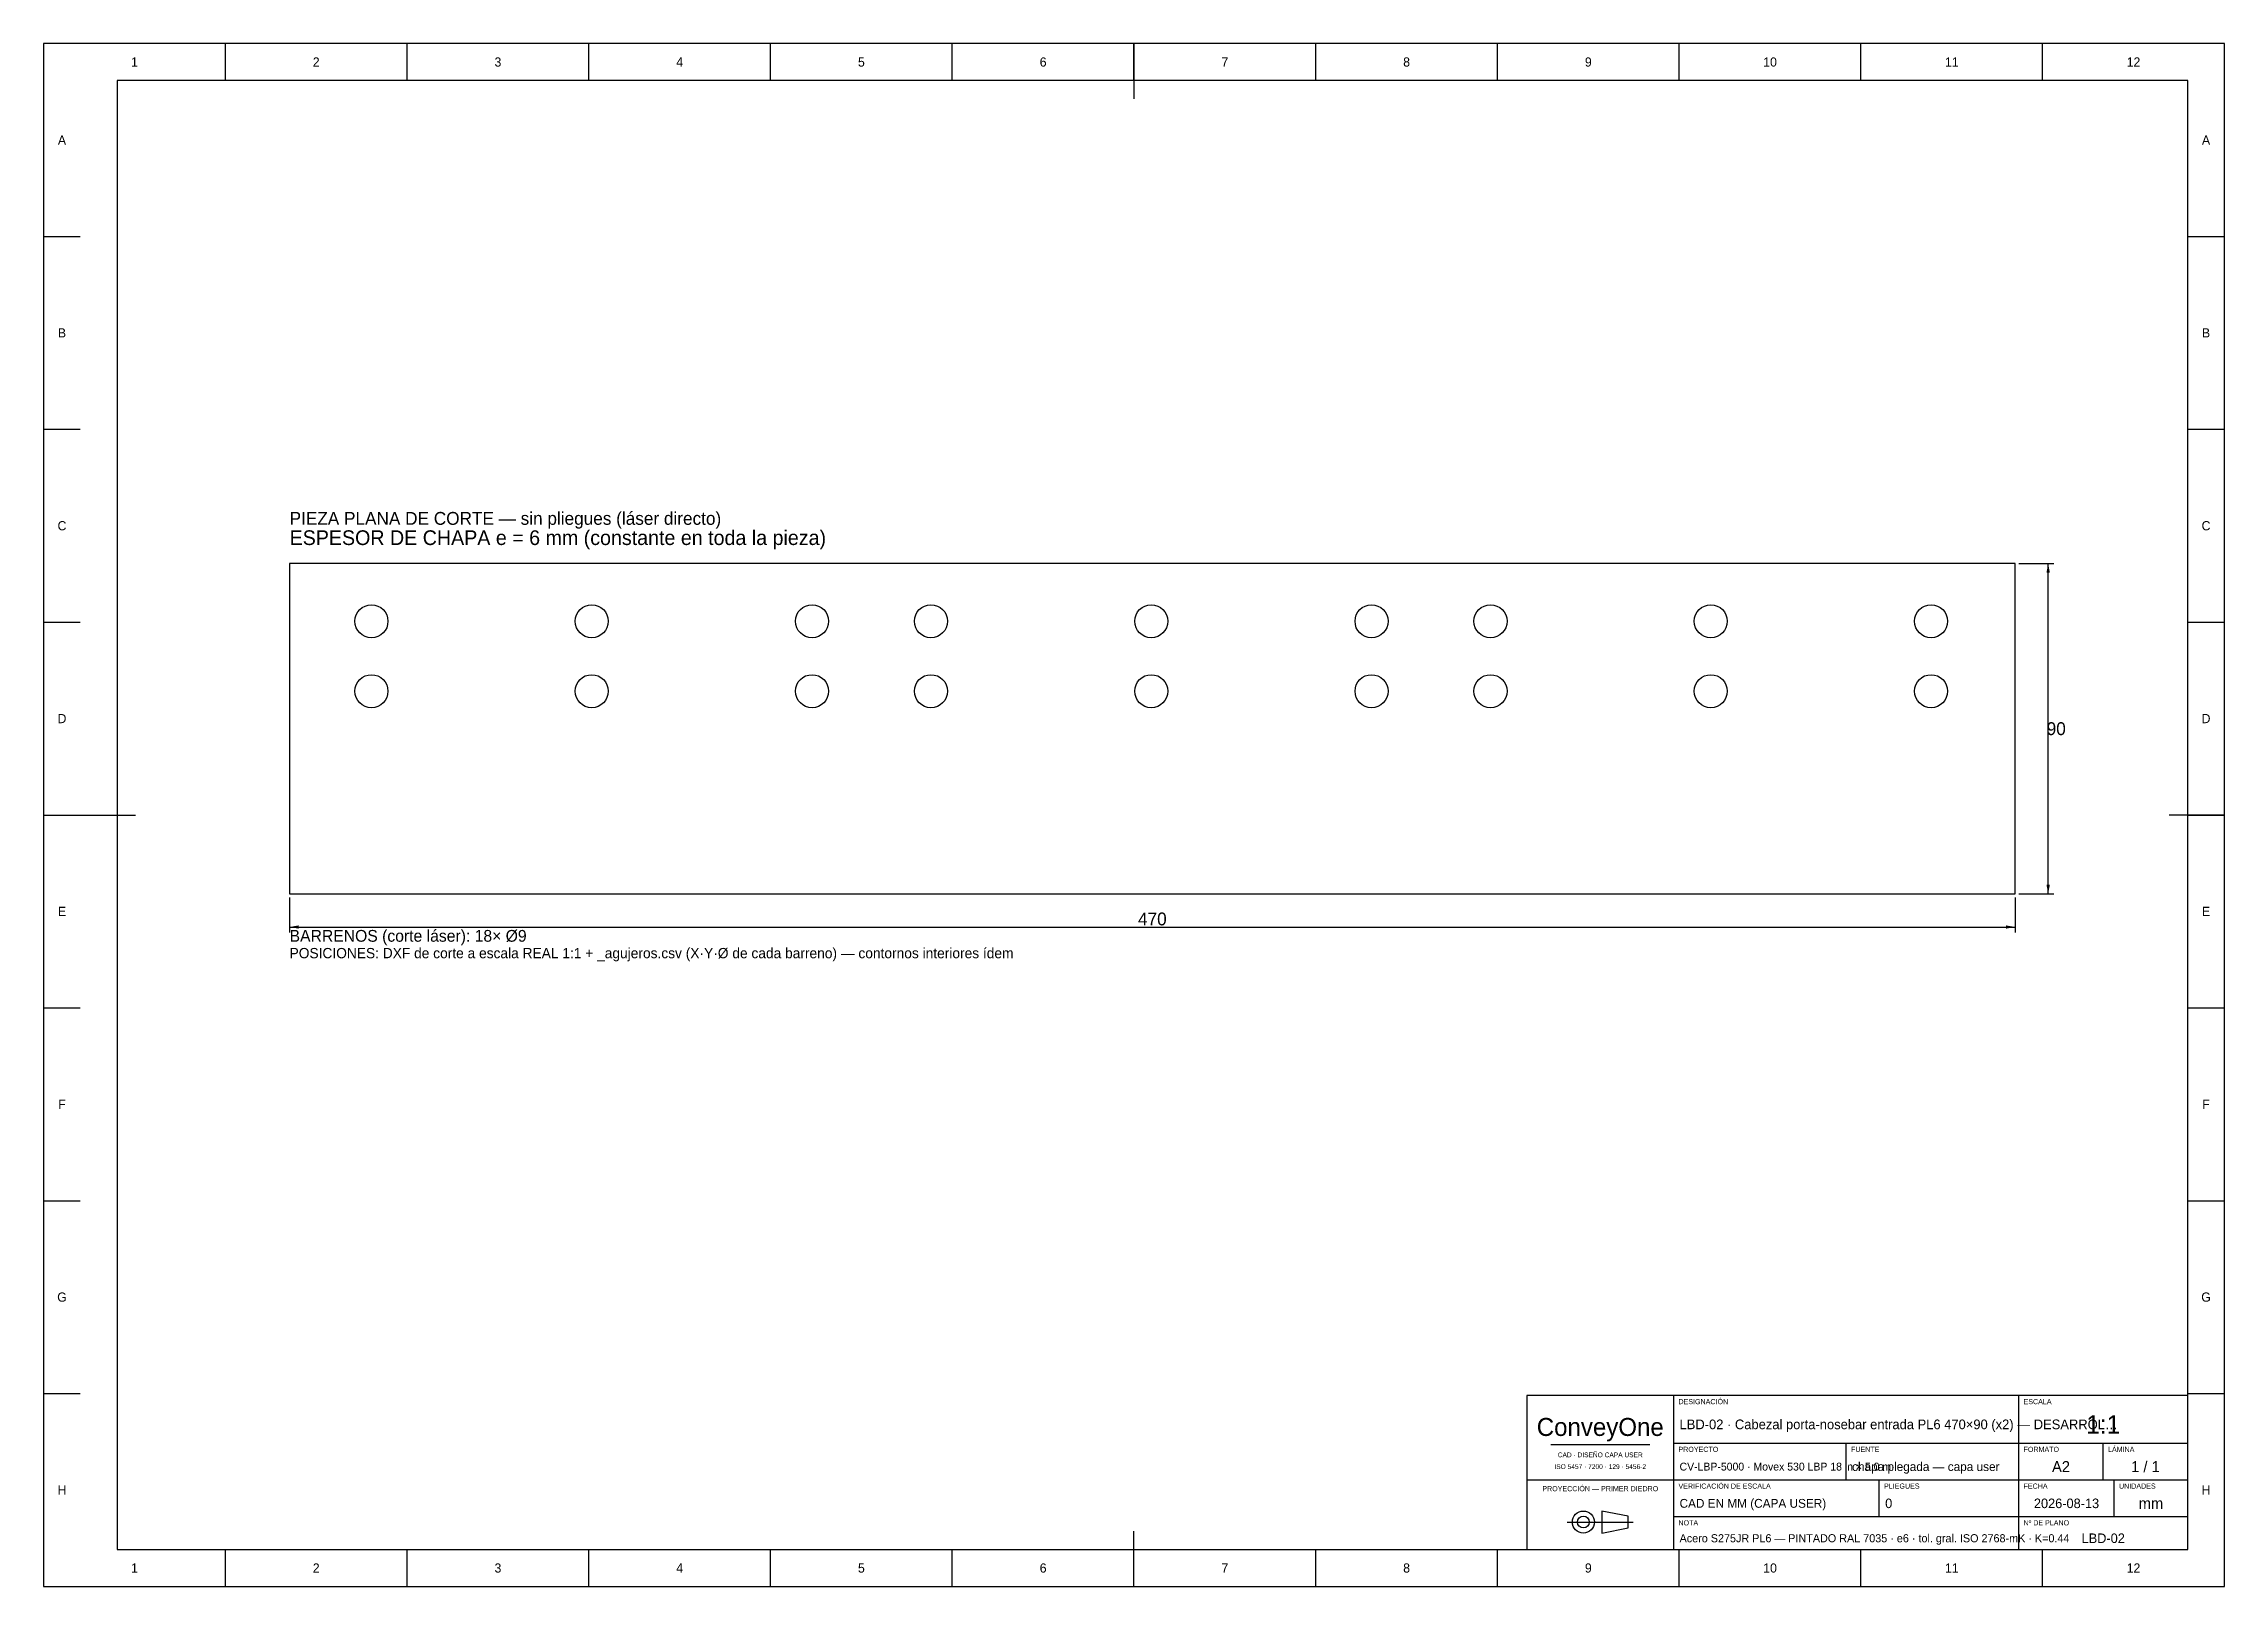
# Model space of a CAD drawing. Extents: x 0 to 594, y 0 to 420.
import ezdxf
from ezdxf.enums import TextEntityAlignment as Align

# ---------------------------------------------------------------- set-up
doc = ezdxf.new("R2010")
doc.units = 0
for name, color, linetype in [('COTAS', 7, 'CONTINUOUS'), ('FINA', 7, 'CONTINUOUS'), ('NORMA', 7, 'CONTINUOUS'), ('TEXTO', 7, 'CONTINUOUS'), ('VISIBLE', 7, 'CONTINUOUS')]:
    doc.layers.add(name, color=color, linetype=linetype)

msp = doc.modelspace()

# ---------------------------------------------------------------- linework, layer by layer
at = {"layer": 'COTAS'}
for p, q in [((538, 278.5), (547.5, 278.5)), ((546, 188.5), (546, 278.5)), ((67, 187.5), (67, 178)), ((537, 187.5), (537, 178)), ((538, 188.5), (547.5, 188.5)), ((67, 179.5), (537, 179.5))]:
    msp.add_line(p, q, dxfattribs=at)
for points in [[(546, 278.5), (546.45, 276), (545.55, 276)], [(546, 188.5), (546.45, 191), (545.55, 191)], [(67, 179.5), (69.5, 179.95), (69.5, 179.05)], [(537, 179.5), (534.5, 179.95), (534.5, 179.05)]]:
    msp.add_solid(points, dxfattribs=at)
at = {"layer": 'FINA'}
for p, q in [((594, 420), (0, 420)), ((0, 420), (0, 0)), ((49.5, 410), (49.5, 420)), ((99, 410), (99, 420)), ((148.5, 410), (148.5, 420)), ((198, 410), (198, 420)), ((247.5, 410), (247.5, 420)), ((297, 410), (297, 420)), ((346.5, 410), (346.5, 420)), ((396, 410), (396, 420)), ((445.5, 410), (445.5, 420)), ((495, 410), (495, 420)), ((544.5, 410), (544.5, 420)), ((594, 0), (594, 420)), ((0, 367.5), (10, 367.5)), ((584, 367.5), (594, 367.5)), ((0, 315), (10, 315)), ((584, 315), (594, 315)), ((0, 262.5), (10, 262.5)), ((584, 262.5), (594, 262.5)), ((0, 210), (10, 210)), ((584, 210), (594, 210)), ((0, 157.5), (10, 157.5)), ((584, 157.5), (594, 157.5)), ((0, 105), (10, 105)), ((584, 105), (594, 105)), ((0, 52.5), (10, 52.5)), ((584, 52.5), (594, 52.5)), ((410.5, 38.6), (437.5, 38.6)), ((444, 39), (538, 39)), ((491, 29), (491, 39)), ((538, 39), (584, 39)), ((561, 29), (561, 39)), ((404, 29), (444, 29)), ((444, 29), (538, 29)), ((500, 19), (500, 29)), ((538, 29), (584, 29)), ((564, 19), (564, 29)), ((444, 19), (538, 19)), ((538, 19), (584, 19)), ((415.03, 17.5), (432.97, 17.5)), ((49.5, 0), (49.5, 10)), ((99, 0), (99, 10)), ((148.5, 0), (148.5, 10)), ((198, 0), (198, 10)), ((247.5, 0), (247.5, 10)), ((297, 0), (297, 10)), ((346.5, 0), (346.5, 10)), ((396, 0), (396, 10)), ((445.5, 0), (445.5, 10)), ((495, 0), (495, 10)), ((544.5, 0), (544.5, 10)), ((0, 0), (594, 0))]:
    msp.add_line(p, q, dxfattribs=at)
at = {"layer": 'NORMA'}
for p, q in [((297, 420), (297, 405)), ((584, 410), (20, 410)), ((20, 410), (20, 10)), ((584, 10), (584, 410)), ((0, 210), (25, 210)), ((594, 210), (579, 210)), ((584, 52), (404, 52)), ((404, 52), (404, 10)), ((444, 10), (444, 52)), ((538, 10), (538, 52)), ((584, 10), (584, 52)), ((297, 0), (297, 15)), ((20, 10), (584, 10)), ((404, 10), (584, 10))]:
    msp.add_line(p, q, dxfattribs=at)
at = {"layer": 'TEXTO'}
for p, q in [((431.59, 19.11), (424.46, 20.49)), ((424.46, 20.49), (424.46, 14.51)), ((431.59, 15.89), (431.59, 19.11)), ((424.46, 14.51), (431.59, 15.89))]:
    msp.add_line(p, q, dxfattribs=at)
for radius in [2.99, 1.61]:
    msp.add_circle((419.4, 17.5), radius, dxfattribs=at)
at = {"layer": 'VISIBLE'}
for p, q in [((537, 278.5), (67, 278.5)), ((67, 278.5), (67, 188.5)), ((537, 188.5), (537, 278.5)), ((67, 188.5), (537, 188.5))]:
    msp.add_line(p, q, dxfattribs=at)
for centre in [(89.3, 262.75), (149.3, 262.75), (209.3, 262.75), (241.7, 262.75), (301.7, 262.75), (361.7, 262.75), (394.1, 262.75), (454.1, 262.75), (514.1, 262.75), (89.3, 243.7), (149.3, 243.7), (209.3, 243.7), (241.7, 243.7), (301.7, 243.7), (361.7, 243.7), (394.1, 243.7), (454.1, 243.7), (514.1, 243.7)]:
    msp.add_circle(centre, 4.5, dxfattribs=at)

# ---------------------------------------------------------------- texts
at = {"layer": 'COTAS'}
for s, p in [('90', (548.2, 233.5)), ('470', (302, 181.7))]:
    msp.add_text(s, height=3.5, dxfattribs=at).set_placement(p, align=Align.MIDDLE_CENTER)
at = {"layer": 'TEXTO'}
for s, height, p in [('1', 2.5, (24.75, 415)), ('2', 2.5, (74.25, 415)), ('3', 2.5, (123.75, 415)), ('4', 2.5, (173.25, 415)), ('5', 2.5, (222.75, 415)), ('6', 2.5, (272.25, 415)), ('7', 2.5, (321.75, 415)), ('8', 2.5, (371.25, 415)), ('9', 2.5, (420.75, 415)), ('10', 2.5, (470.25, 415)), ('11', 2.5, (519.75, 415)), ('12', 2.5, (569.25, 415)), ('A', 2.5, (5, 393.75)), ('A', 2.5, (589, 393.75)), ('B', 2.5, (5, 341.25)), ('B', 2.5, (589, 341.25)), ('C', 2.5, (5, 288.75)), ('C', 2.5, (589, 288.75)), ('D', 2.5, (5, 236.25)), ('D', 2.5, (589, 236.25)), ('E', 2.5, (5, 183.75)), ('E', 2.5, (589, 183.75)), ('F', 2.5, (5, 131.25)), ('F', 2.5, (589, 131.25)), ('G', 2.5, (5, 78.75)), ('G', 2.5, (589, 78.75)), ('ConveyOne', 4.9, (424, 43.4)), ('1:1', 5, (561, 44.1)), ('CAD · DISEÑO CAPA USER', 1.3, (424, 35.8)), ('ISO 5457 · 7200 · 129 · 5456-2', 1.3, (424, 32.6)), ('A2', 3, (549.5, 32.6)), ('1 / 1', 3, (572.5, 32.6)), ('H', 2.5, (5, 26.25)), ('PROYECCIÓN — PRIMER DIEDRO', 1.4, (424, 26.6)), ('2026-08-13', 2.6, (551, 22.6)), ('H', 2.5, (589, 26.25)), ('mm', 3, (574, 22.6)), ('LBD-02', 2.6, (561, 13.1)), ('1', 2.5, (24.75, 5)), ('2', 2.5, (74.25, 5)), ('3', 2.5, (123.75, 5)), ('4', 2.5, (173.25, 5)), ('5', 2.5, (222.75, 5)), ('6', 2.5, (272.25, 5)), ('7', 2.5, (321.75, 5)), ('8', 2.5, (371.25, 5)), ('9', 2.5, (420.75, 5)), ('10', 2.5, (470.25, 5)), ('11', 2.5, (519.75, 5)), ('12', 2.5, (569.25, 5))]:
    msp.add_text(s, height=height, dxfattribs=at).set_placement(p, align=Align.MIDDLE_CENTER)
for s, height, p in [('PIEZA PLANA DE CORTE — sin pliegues (láser directo)', 3.5, (67, 289)), ('ESPESOR DE CHAPA e = 6 mm (constante en toda la pieza)', 4, (67, 283.5)), ('BARRENOS (corte láser): 18× Ø9', 3.2, (67, 175.5)), ('POSICIONES: DXF de corte a escala REAL 1:1 + _agujeros.csv (X·Y·Ø de cada barreno) — contornos interiores ídem', 2.8, (67, 171)), ('DESIGNACIÓN', 1.4, (445.3, 49.6)), ('ESCALA', 1.4, (539.3, 49.6)), ('PROYECTO', 1.4, (445.3, 36.6)), ('FUENTE', 1.4, (492.3, 36.6)), ('FORMATO', 1.4, (539.3, 36.6)), ('LÁMINA', 1.4, (562.3, 36.6)), ('VERIFICACIÓN DE ESCALA', 1.4, (445.3, 26.6)), ('PLIEGUES', 1.4, (501.3, 26.6)), ('FECHA', 1.4, (539.3, 26.6)), ('UNIDADES', 1.4, (565.3, 26.6)), ('NOTA', 1.4, (445.3, 16.6)), ('Nº DE PLANO', 1.4, (539.3, 16.6))]:
    msp.add_text(s, height=height, dxfattribs=at).set_placement(p)
for s, height, p in [('LBD-02 · Cabezal porta-nosebar entrada PL6 470×90 (x2) — DESARROL…', 2.6352, (445.6, 44.1)), ('CV-LBP-5000 · Movex 530 LBP 18 in × 5.0 m', 2.1329, (445.6, 32.6)), ('chapa plegada — capa user', 2.4, (492.6, 32.6)), ('CAD EN MM (CAPA USER)', 2.4, (445.6, 22.6)), ('0', 2.6, (501.6, 22.6)), ('Acero S275JR PL6 — PINTADO RAL 7035 · e6 · tol. gral. ISO 2768-mK · K=0.44', 2.2, (445.6, 13.1))]:
    msp.add_text(s, height=height, dxfattribs=at).set_placement(p, align=Align.MIDDLE_LEFT)

doc.saveas('drawing.dxf')
